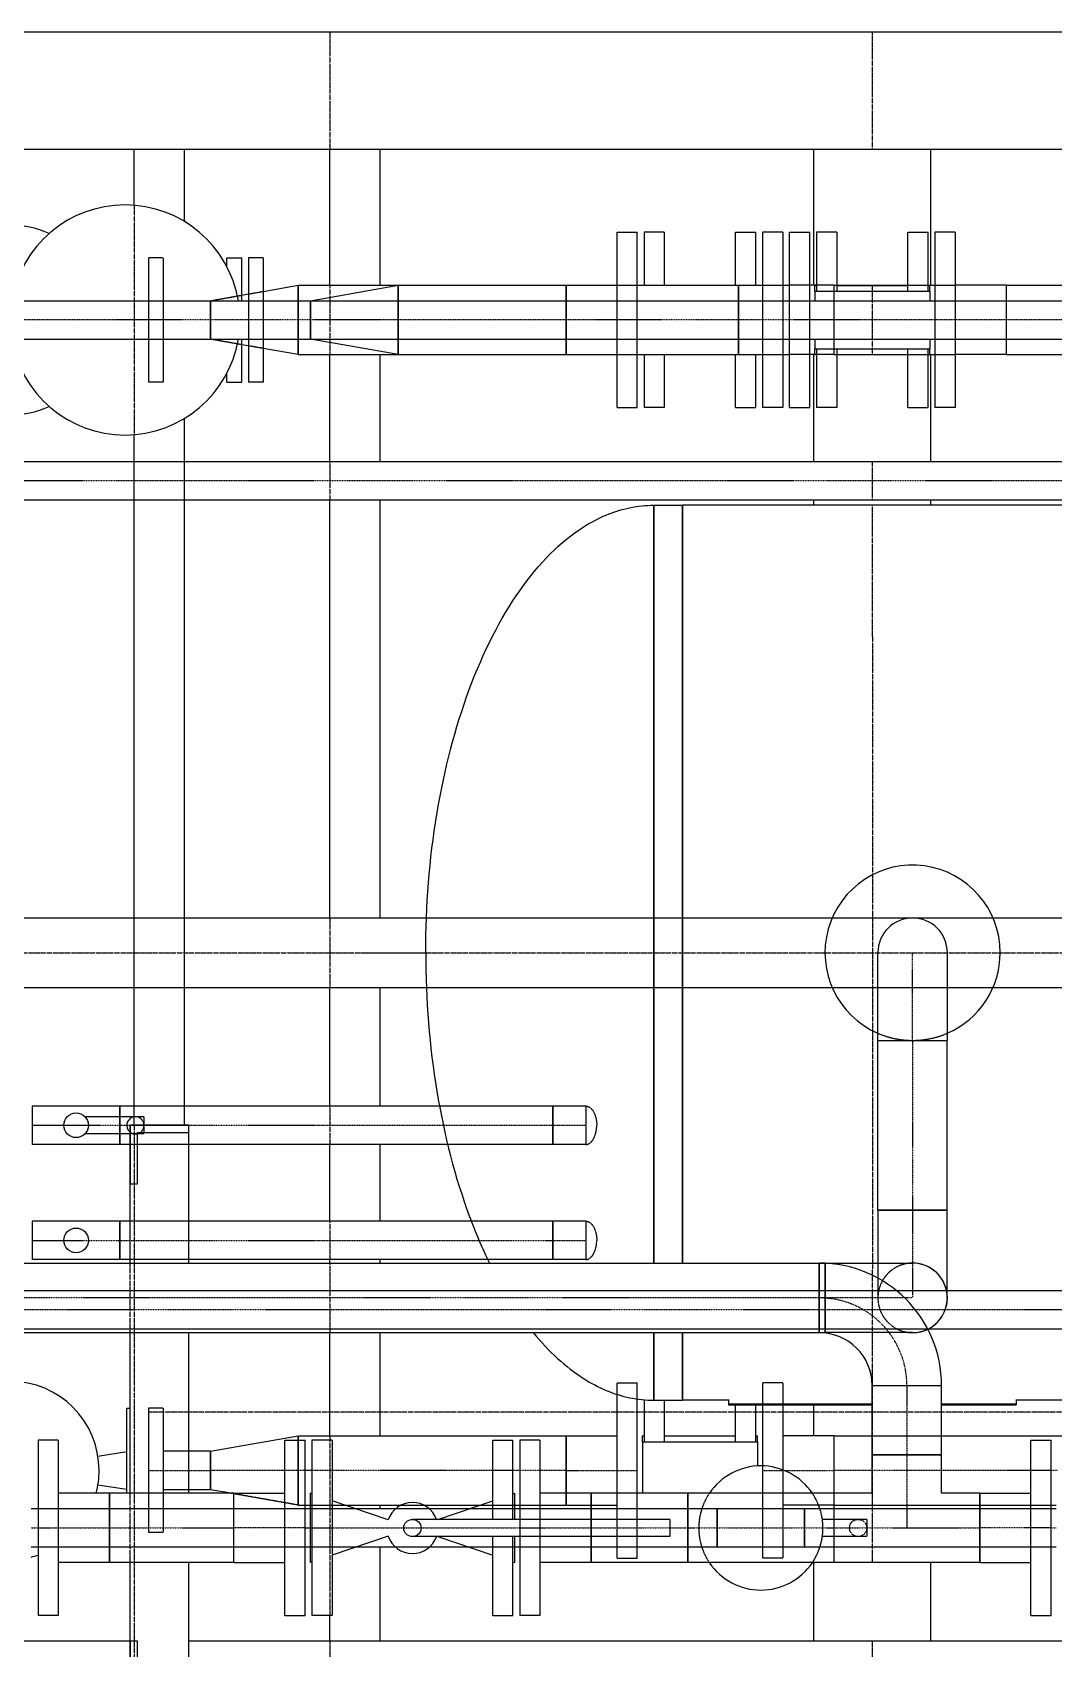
# Model space of a CAD drawing. Header units: millimetres. Extents: x -10011772 to -8149599, y 2847708 to 3434448.
# Drawn here: x -9498926 to -9497149, y 3215253 to 3218063 of the extents above; entities that cross this region are included whole.
import ezdxf

# ---------------------------------------------------------------- set-up
doc = ezdxf.new("R2010")
doc.units = ezdxf.units.MM
for name, pattern in [('DASHDOT2', [0.5, 0.25, -0.125, 0, -0.125]), ('DIVIDE2', [0.625, 0.25, -0.125, 0, -0.125, 0, -0.125]), ('HIDDEN2', [0.1875, 0.125, -0.0625])]:
    doc.linetypes.add(name, pattern=pattern)
doc.layers.add('总平面底图', color=9, linetype='Continuous')

# ---------------------------------------------------------------- blocks, each defined once
blk = doc.blocks.new('总平面底图 爆炸危险区 LOCATION I')
at = {"layer": '总平面底图'}
blk.add_line((228594.9, 145307.7), (224294.9, 145307.7), dxfattribs=at)
at = {"layer": '总平面底图', "linetype": 'Continuous'}
for p, q in [((228594.9, 145307.7), (224294.9, 145307.7)), ((224903.2, 145206.1), (228541.2, 145206.1)), ((225353, 145206.1), (225396.7, 145206.1)), ((225353, 145157.4), (225353, 145206.1)), ((225396.7, 145143.2), (225396.7, 145206.1)), ((225523, 145087.9), (225523, 145206.1)), ((225566.7, 145087.9), (225566.7, 145206.1)), ((225944.1, 145087.9), (225944.1, 145206.1)), ((226045.7, 145087.9), (226045.7, 145206.1)), ((225772.9, 145087.9), (225772.9, 145133.9)), ((225772.9, 145133.9), (225790.4, 145133.9)), ((225790.4, 145087.9), (225790.4, 145133.9)), ((225796.4, 145133.9), (225796.4, 145087.9)), ((225813.9, 145133.9), (225796.4, 145133.9)), ((225813.9, 145133.9), (225813.9, 145087.9)), ((225875.8, 145087.9), (225875.8, 145133.9)), ((225875.8, 145133.9), (225893.4, 145133.9)), ((225893.4, 145087.9), (225893.4, 145133.9)), ((225899.3, 145133.9), (225899.3, 145087.9)), ((225916.9, 145133.9), (225899.3, 145133.9)), ((225916.9, 145133.9), (225916.9, 145087.9)), ((225922.9, 145074.4), (225922.9, 145133.9)), ((225922.9, 145133.9), (225940.4, 145133.9)), ((225940.4, 145074.4), (225940.4, 145133.9)), ((225946.4, 145133.9), (225946.4, 145082.7)), ((225963.9, 145133.9), (225946.4, 145133.9)), ((225963.9, 145133.9), (225963.9, 145082.7)), ((226025.8, 145082.7), (226025.8, 145133.9)), ((226025.8, 145133.9), (226043.4, 145133.9)), ((226043.4, 145082.7), (226043.4, 145133.9)), ((226049.3, 145133.9), (226049.3, 145074.4)), ((226066.9, 145133.9), (226049.3, 145133.9)), ((226066.9, 145133.9), (226066.9, 145074.4)), ((225433.6, 145103.8), (225433.6, 145111.7)), ((225433.6, 145111.7), (225446.4, 145111.7)), ((225446.4, 145074.4), (225446.4, 145111.7)), ((225452.3, 145111.7), (225452.3, 145074.4)), ((225465.1, 145111.7), (225452.3, 145111.7)), ((225465.1, 145111.7), (225465.1, 145074.4)), ((225465.1, 145082.5), (225495.4, 145087.9)), ((225495.4, 145087.9), (225495.4, 145074.4)), ((225495.4, 145087.9), (225582.4, 145087.9)), ((225495.4, 145074.4), (225495.4, 145087.9)), ((225506.2, 145074.4), (225582.4, 145087.9)), ((225582.4, 145087.9), (225582.4, 145074.4)), ((225582.4, 145087.9), (225878.5, 145087.9)), ((225582.4, 145074.4), (225582.4, 145087.9)), ((225878.5, 145087.9), (225878.5, 145074.4)), ((225878.5, 145074.4), (225878.5, 145087.9)), ((225878.5, 145087.9), (225922.9, 145087.9)), ((225946.4, 145087.9), (225940.4, 145087.9)), ((225944.9, 145082.7), (225944.9, 145087.7)), ((225944.9, 145087.7), (225946.4, 145087.7)), ((225963.9, 145087.9), (226025.8, 145087.9)), ((225963.9, 145087.7), (226025.8, 145087.7)), ((226043.4, 145087.9), (226049.3, 145087.9)), ((226043.4, 145087.7), (226044.9, 145087.7)), ((226044.9, 145082.7), (226044.9, 145087.7)), ((226111.3, 145087.9), (226066.9, 145087.9)), ((226111.3, 145087.9), (226111.3, 145074.4)), ((226111.3, 145087.9), (226111.3, 145074.4)), ((226111.3, 145087.9), (226658.5, 145087.9)), ((224458.5, 145074.4), (227425.6, 145074.4)), ((225446.4, 145079.2), (225452.3, 145080.3)), ((225944.9, 145082.7), (226044.9, 145082.7)), ((225944.9, 145082.7), (225944.9, 145074.4)), ((226044.9, 145082.7), (226044.9, 145074.4)), ((224458.5, 145041), (227425.6, 145041)), ((225446.4, 145003.7), (225446.4, 145041)), ((225452.3, 145035.2), (225446.4, 145036.2)), ((225452.3, 145041), (225452.3, 145003.7)), ((225465.1, 145041), (225465.1, 145003.7)), ((225495.4, 145027.6), (225465.1, 145032.9)), ((225495.4, 145041), (225495.4, 145027.6)), ((225495.4, 145027.6), (225495.4, 145041)), ((225582.4, 145027.6), (225506.2, 145041)), ((225582.4, 145041), (225582.4, 145027.6)), ((225582.4, 145027.6), (225582.4, 145041)), ((225878.5, 145041), (225878.5, 145027.6)), ((225878.5, 145027.6), (225878.5, 145041)), ((225922.9, 144981.5), (225922.9, 145041)), ((225940.4, 144981.5), (225940.4, 145041)), ((225944.9, 145041), (225944.9, 145032.7)), ((225944.9, 145027.7), (225944.9, 145032.7)), ((225944.9, 145032.7), (226044.9, 145032.7)), ((225946.4, 145032.7), (225946.4, 144981.5)), ((225963.9, 145032.7), (225963.9, 144981.5)), ((226025.8, 144981.5), (226025.8, 145032.7)), ((226043.4, 144981.5), (226043.4, 145032.7)), ((226044.9, 145041), (226044.9, 145032.7)), ((226044.9, 145027.7), (226044.9, 145032.7)), ((226049.3, 145041), (226049.3, 144981.5)), ((226066.9, 145041), (226066.9, 144981.5)), ((226111.3, 145041), (226111.3, 145027.6)), ((226111.3, 145041), (226111.3, 145027.6)), ((225495.4, 145027.6), (225582.4, 145027.6)), ((225523, 144934.7), (225523, 145027.6)), ((225566.7, 144934.7), (225566.7, 145027.6)), ((225582.4, 145027.6), (225878.5, 145027.6)), ((225772.9, 144981.5), (225772.9, 145027.6)), ((225790.4, 144981.5), (225790.4, 145027.6)), ((225796.4, 145027.6), (225796.4, 144981.5)), ((225813.9, 145027.6), (225813.9, 144981.5)), ((225875.8, 144981.5), (225875.8, 145027.6)), ((225878.5, 145027.6), (225922.9, 145027.6)), ((225893.4, 144981.5), (225893.4, 145027.6)), ((225899.3, 145027.6), (225899.3, 144981.5)), ((225916.9, 145027.6), (225916.9, 144981.5)), ((225946.4, 145027.6), (225940.4, 145027.6)), ((225944.1, 144934.7), (225944.1, 145027.6)), ((225944.9, 145027.7), (225946.4, 145027.7)), ((225963.9, 145027.7), (226025.8, 145027.7)), ((225963.9, 145027.6), (226025.8, 145027.6)), ((226043.4, 145027.7), (226044.9, 145027.7)), ((226043.4, 145027.6), (226049.3, 145027.6)), ((226045.7, 144934.7), (226045.7, 145027.6)), ((226111.3, 145027.6), (226066.9, 145027.6)), ((226111.3, 145027.6), (226658.5, 145027.6)), ((225433.6, 145003.7), (225433.6, 145011.6)), ((225433.6, 145003.7), (225446.4, 145003.7)), ((225465.1, 145003.7), (225452.3, 145003.7)), ((225396.7, 144357.7), (225396.7, 144972.2)), ((225772.9, 144981.5), (225790.4, 144981.5)), ((225813.9, 144981.5), (225796.4, 144981.5)), ((225875.8, 144981.5), (225893.4, 144981.5)), ((225916.9, 144981.5), (225899.3, 144981.5)), ((225922.9, 144981.5), (225940.4, 144981.5)), ((225963.9, 144981.5), (225946.4, 144981.5)), ((226025.8, 144981.5), (226043.4, 144981.5)), ((226066.9, 144981.5), (226049.3, 144981.5)), ((225353, 144357.7), (225353, 144958)), ((225036.7, 144934.7), (225353, 144934.7)), ((225396.7, 144934.7), (226273.1, 144934.7)), ((225036.7, 144901.3), (225353, 144901.3)), ((225396.7, 144901.3), (226273.1, 144901.3)), ((225523, 144537.9), (225523, 144901.3)), ((225566.7, 144537.9), (225566.7, 144901.3)), ((225804.9, 144237.9), (225804.9, 144896.7)), ((225804.9, 144896.7), (225804.9, 144237.9)), ((225804.9, 144896.7), (225829.9, 144896.7)), ((225829.9, 144896.7), (225829.9, 144237.9)), ((225829.9, 144237.9), (225829.9, 144896.7)), ((226393.3, 144896.7), (225829.9, 144896.7)), ((225944.1, 144896.7), (225944.1, 144901.3)), ((226045.7, 144896.7), (226045.7, 144901.3)), ((225158.4, 144537.9), (225353, 144537.9)), ((225396.7, 144537.9), (225607, 144537.9)), ((225999.7, 144431.5), (225999.7, 144507.7)), ((226060, 144507.7), (226060, 144431.5)), ((225158.4, 144477.6), (225353, 144477.6)), ((225396.7, 144477.6), (225607, 144477.6)), ((225523, 144374.4), (225523, 144477.6)), ((225566.7, 144374.4), (225566.7, 144477.6)), ((225999.7, 144431.5), (226060, 144431.5)), ((225999.7, 144283.9), (225999.7, 144431.5)), ((225999.7, 144431.5), (226060, 144431.5)), ((226060, 144283.9), (226060, 144431.5)), ((225264.3, 144374.4), (225264.3, 144357.7)), ((225340.5, 144374.4), (225264.3, 144374.4)), ((225340.5, 144374.4), (225340.5, 144365.2)), ((225340.5, 144365.2), (225340.5, 144374.4)), ((225353, 144374.4), (225340.5, 144374.4)), ((225618.4, 144374.4), (225396.7, 144374.4)), ((225264.3, 144357.7), (225264.3, 144341)), ((225353, 144365.2), (225310, 144365.2)), ((225349.5, 144237.9), (225349.5, 144357.7)), ((225349.5, 144357.7), (225400.3, 144357.7)), ((225400.3, 144357.7), (225349.5, 144357.7)), ((225349.5, 144357.7), (225349.5, 144306.9)), ((225400.3, 144237.9), (225400.3, 144357.7)), ((225400.3, 144351.4), (225400.3, 144357.7)), ((225340.5, 144341), (225264.3, 144341)), ((225349.5, 144350.2), (225310, 144350.2)), ((225340.5, 144350.2), (225340.5, 144341)), ((225340.5, 144341), (225340.5, 144350.2)), ((225349.5, 144341), (225340.5, 144341)), ((225355.8, 144306.9), (225355.8, 144351.4)), ((225355.8, 144351.4), (225400.3, 144351.4)), ((225625.5, 144341), (225400.3, 144341)), ((225523, 144274.4), (225523, 144341)), ((225566.7, 144274.4), (225566.7, 144341)), ((225349.5, 144306.9), (225355.8, 144306.9)), ((226029.9, 144283.9), (225999.7, 144283.9)), ((225999.7, 144283.9), (225999.7, 144237.9)), ((225999.7, 144283.9), (226060, 144283.9)), ((226060, 144283.9), (226029.9, 144283.9)), ((226060, 144207.7), (226060, 144283.9)), ((225264.3, 144274.4), (225264.3, 144257.7)), ((225340.5, 144274.4), (225264.3, 144274.4)), ((225340.5, 144274.4), (225340.5, 144257.7)), ((225340.5, 144241), (225340.5, 144274.4)), ((225349.5, 144274.4), (225340.5, 144274.4)), ((225646, 144274.4), (225400.3, 144274.4)), ((225264.3, 144257.7), (225264.3, 144241)), ((225340.5, 144257.7), (225340.5, 144241)), ((224356.9, 144237.9), (225948.7, 144237.9)), ((225340.5, 144241), (225264.3, 144241)), ((225349.5, 144241), (225340.5, 144241)), ((225660.4, 144241), (225400.3, 144241)), ((225523, 144237.9), (225523, 144241)), ((225566.7, 144237.9), (225566.7, 144241)), ((225948.7, 144177.6), (225948.7, 144237.9)), ((225948.7, 144237.9), (225948.7, 144207.7)), ((225948.7, 144237.9), (225953.7, 144237.9)), ((225953.7, 144237.8), (225953.7, 144237.9)), ((225953.7, 144237.9), (226029.9, 144237.9)), ((225953.7, 144237.9), (225953.7, 144237.8)), ((225948.7, 144207.7), (225948.7, 144177.6)), ((224356.9, 144177.6), (225948.7, 144177.6)), ((225349.5, 144037.9), (225349.5, 144177.6)), ((225400.3, 144037.9), (225400.3, 144177.6)), ((225523, 144087.9), (225523, 144177.6)), ((225566.7, 144087.9), (225566.7, 144177.6)), ((225804.9, 144118.7), (225804.9, 144177.6)), ((225804.9, 144177.6), (225804.9, 144118.7)), ((225829.9, 144177.6), (225829.9, 144118.7)), ((225829.9, 144118.7), (225829.9, 144177.6)), ((225994.7, 144131.5), (226055, 144131.5)), ((225994.7, 144071.2), (225994.7, 144131.5)), ((225994.7, 144131.5), (226055, 144131.5)), ((226055, 144071.2), (226055, 144131.5)), ((225772.9, 144057.7), (225772.9, 144123.8)), ((225790.4, 144057.7), (225790.4, 144119.7)), ((225796.4, 144119.1), (225796.4, 144082.7)), ((225804.9, 144118.7), (225829.9, 144118.7)), ((225813.9, 144118.7), (225813.9, 144082.7)), ((225869.9, 144118.7), (225829.9, 144118.7)), ((225869.9, 144119.5), (225869.9, 144115.5)), ((225869.9, 144115.5), (225994.7, 144115.5)), ((225869.9, 144115.5), (225869.9, 144114.7)), ((226055, 144115.5), (226119.9, 144115.5)), ((226119.9, 144119.5), (226119.9, 144115.5)), ((226263.2, 144118.7), (226119.9, 144118.7)), ((226119.9, 144115.5), (226119.9, 144114.7)), ((225346.6, 144057.7), (225346.6, 144111.7)), ((225346.6, 144111.7), (225349.5, 144111.7)), ((225869.9, 144114.7), (225994.7, 144114.7)), ((225875.8, 144082.7), (225875.8, 144114.7)), ((225893.4, 144082.7), (225893.4, 144114.7)), ((225899.3, 144114.7), (225899.3, 144061.7)), ((225916.9, 144114.7), (225916.9, 144058.2)), ((225944.1, 144087.9), (225944.1, 144114.7)), ((226055, 144114.7), (226119.9, 144114.7)), ((225419.2, 144074.4), (225495.4, 144087.9)), ((225495.4, 144087.9), (225495.4, 144083.9)), ((225495.4, 144087.9), (225728.5, 144087.9)), ((225495.4, 144083.9), (225495.4, 144087.9)), ((225728.5, 144057.7), (225728.5, 144087.9)), ((225728.5, 144087.9), (225772.9, 144087.9)), ((225728.5, 144087.9), (225728.5, 144037.9)), ((225794.9, 144082.7), (225794.9, 144087.7)), ((225794.9, 144087.7), (225796.4, 144087.7)), ((225813.9, 144087.7), (225875.8, 144087.7)), ((225893.4, 144087.7), (225894.9, 144087.7)), ((225894.9, 144082.7), (225894.9, 144087.7)), ((225961.3, 144087.9), (225916.9, 144087.9)), ((225961.3, 144087.9), (225961.3, 144037.9)), ((225961.3, 144087.9), (225994.7, 144087.9)), ((225961.3, 144087.9), (225961.3, 144057.7)), ((226055, 144087.9), (226263.2, 144087.9)), ((225269.3, 144083.9), (225269.3, 144007.7)), ((225286.9, 144083.9), (225269.3, 144083.9)), ((225286.9, 144083.9), (225286.9, 144007.7)), ((225321.4, 144070.1), (225346.6, 144074.2)), ((225419.2, 144074.4), (225400.3, 144074.4)), ((225419.2, 144074.4), (225419.2, 144057.7)), ((225419.2, 144057.7), (225419.2, 144074.4)), ((225484, 144007.7), (225484, 144083.9)), ((225484, 144083.9), (225501.5, 144083.9)), ((225501.5, 144007.7), (225501.5, 144083.9)), ((225507.5, 144083.9), (225507.5, 144007.7)), ((225525, 144083.9), (225507.5, 144083.9)), ((225525, 144083.9), (225525, 144007.7)), ((225664.7, 144015.2), (225664.7, 144083.9)), ((225664.7, 144083.9), (225682.3, 144083.9)), ((225682.3, 144015.2), (225682.3, 144083.9)), ((225688.2, 144083.9), (225688.2, 144015.2)), ((225705.8, 144083.9), (225688.2, 144083.9)), ((225705.8, 144083.9), (225705.8, 144015.2)), ((225794.9, 144082.7), (225894.9, 144082.7)), ((225794.9, 144082.7), (225794.9, 144037.9)), ((225894.9, 144082.7), (225894.9, 144061.6)), ((226132.8, 144007.7), (226132.8, 144083.9)), ((226132.8, 144083.9), (226150.4, 144083.9)), ((226150.4, 144007.7), (226150.4, 144083.9)), ((226055, 144071.2), (225994.7, 144071.2)), ((225994.7, 144037.9), (225994.7, 144071.2)), ((225994.7, 144071.2), (226055, 144071.2)), ((226055, 144037.9), (226055, 144071.2)), ((225321.4, 144045.3), (225346.6, 144041.3)), ((225346.6, 144037.9), (225346.6, 144057.7)), ((225419.2, 144057.7), (225419.2, 144041)), ((225419.2, 144041), (225419.2, 144057.7)), ((225728.5, 144037.9), (225728.5, 144057.7)), ((225772.9, 144037.9), (225772.9, 144057.7)), ((225790.4, 144037.9), (225790.4, 144057.7)), ((225961.3, 144057.7), (225961.3, 144037.9)), ((225331.3, 144037.9), (225286.9, 144037.9)), ((225331.3, 143977.6), (225331.3, 144037.9)), ((225439.6, 144037.9), (225331.3, 144037.9)), ((225331.3, 144037.9), (225331.3, 144007.7)), ((225419.2, 144041), (225400.3, 144041)), ((225436.9, 144037.9), (225419.2, 144041)), ((225439.6, 143977.6), (225439.6, 144037.9)), ((225439.6, 144007.7), (225439.6, 144037.9)), ((225439.6, 144037.9), (225484, 144037.9)), ((225506, 144037.9), (225506, 143977.6)), ((225507.5, 144037.4), (225506, 144037.9)), ((225573.8, 144014.9), (225525, 144031.4)), ((225617, 144015.2), (225664.7, 144031.4)), ((225682.3, 144037.4), (225683.8, 144037.9)), ((225683.8, 144015.2), (225683.8, 144037.9)), ((225750.2, 144037.9), (225705.8, 144037.9)), ((225750.2, 144015.2), (225750.2, 144037.9)), ((225834.4, 144037.9), (225750.2, 144037.9)), ((225750.2, 144037.9), (225750.2, 144015.2)), ((225834.4, 143977.6), (225834.4, 144037.9)), ((225834.4, 144037.9), (225834.4, 143977.6)), ((225961.4, 144037.9), (225834.4, 144037.9)), ((225834.4, 144032.7), (225834.4, 144032.7)), ((225961.4, 144037.9), (225961.4, 143977.6)), ((225994.7, 144037.9), (225961.4, 144037.9)), ((225961.4, 144037.9), (225961.4, 143977.6)), ((226088.4, 144037.9), (226055, 144037.9)), ((226088.4, 144037.9), (226088.4, 143977.6)), ((226088.4, 144007.7), (226088.4, 144037.9)), ((226088.4, 144037.9), (226132.8, 144037.9)), ((225269.3, 144024.4), (225263.4, 144024.4)), ((225501.5, 144027.6), (225506, 144027.6)), ((225506, 144024.4), (225501.5, 144024.4)), ((225536.4, 144027.6), (225584.9, 144027.6)), ((225580.2, 144024.4), (225545.7, 144024.4)), ((225566.7, 144024.4), (225566.7, 144027.6)), ((225604.9, 144027.6), (225653.3, 144027.6)), ((225644.1, 144024.4), (225609.5, 144024.4)), ((225683.8, 144027.6), (225688.2, 144027.6)), ((225688.2, 144024.4), (225683.8, 144024.4)), ((225834.4, 144027.7), (225834.4, 144027.7)), ((225834.4, 144024.4), (225834.4, 144024.4)), ((225961.4, 144027.6), (225961.4, 144027.6)), ((225961.4, 144024.4), (225961.4, 144024.4)), ((226150.4, 144027.6), (226154.8, 144027.6)), ((226154.8, 144024.4), (226150.4, 144024.4)), ((225269.3, 144007.7), (225269.3, 143931.5)), ((225286.9, 144007.7), (225286.9, 143931.5)), ((225331.3, 144007.7), (225331.3, 143977.6)), ((225439.6, 143977.6), (225439.6, 144007.7)), ((225484, 143931.5), (225484, 144007.7)), ((225501.5, 143931.5), (225501.5, 144007.7)), ((225507.5, 144007.7), (225507.5, 143931.5)), ((225525, 144007.7), (225525, 143931.5)), ((225818.7, 144015.2), (225594.9, 144015.2)), ((225818.7, 144015.2), (225818.7, 144007.7)), ((225818.7, 144007.7), (225818.7, 144000.2)), ((225961.4, 144015.2), (225961.4, 144015.2)), ((226088.4, 143977.6), (226088.4, 144007.7)), ((226132.8, 143931.5), (226132.8, 144007.7)), ((226150.4, 143931.5), (226150.4, 144007.7)), ((225269.3, 143991), (225263.4, 143991)), ((225506, 143991), (225501.5, 143991)), ((225573.8, 144000.6), (225525, 143984)), ((225580.2, 143991), (225545.7, 143991)), ((225566.7, 143909.3), (225566.7, 143991)), ((225818.7, 144000.2), (225594.9, 144000.2)), ((225644.1, 143991), (225609.5, 143991)), ((225617, 144000.2), (225664.7, 143984)), ((225664.7, 143931.5), (225664.7, 144000.2)), ((225682.3, 143931.5), (225682.3, 144000.2)), ((225683.8, 143977.6), (225683.8, 144000.2)), ((225688.2, 143991), (225683.8, 143991)), ((225688.2, 144000.2), (225688.2, 143931.5)), ((225705.8, 144000.2), (225705.8, 143931.5)), ((225750.2, 143977.6), (225750.2, 144000.2)), ((225750.2, 144000.2), (225750.2, 143977.6)), ((225834.4, 143991), (225834.4, 143991)), ((225961.4, 144000.2), (225961.4, 144000.2)), ((225961.4, 143991), (225961.4, 143991)), ((226154.8, 143991), (226150.4, 143991)), ((225331.3, 143977.6), (225286.9, 143977.6)), ((225439.6, 143977.6), (225331.3, 143977.6)), ((225349.5, 143858.5), (225349.5, 143977.6)), ((225400.3, 143858.5), (225400.3, 143977.6)), ((225439.6, 143977.6), (225484, 143977.6)), ((225507.5, 143978.1), (225506, 143977.6)), ((225682.3, 143978.1), (225683.8, 143977.6)), ((225750.2, 143977.6), (225705.8, 143977.6)), ((225834.4, 143977.6), (225750.2, 143977.6)), ((225961.4, 143977.6), (225834.4, 143977.6)), ((225944.1, 143909.3), (225944.1, 143977.6)), ((226088.4, 143977.6), (225961.4, 143977.6)), ((226045.7, 143909.3), (226045.7, 143977.6)), ((226088.4, 143977.6), (226132.8, 143977.6)), ((225286.9, 143931.5), (225269.3, 143931.5)), ((225484, 143931.5), (225501.5, 143931.5)), ((225525, 143931.5), (225507.5, 143931.5)), ((225523, 143909.3), (225523, 143931.5)), ((225664.7, 143931.5), (225682.3, 143931.5)), ((225705.8, 143931.5), (225688.2, 143931.5)), ((226132.8, 143931.5), (226150.4, 143931.5)), ((225349.5, 143909.3), (224348.6, 143909.3)), ((225355.8, 143909.3), (225349.5, 143909.3)), ((225349.5, 143909.3), (225349.5, 143858.5)), ((225355.8, 143864.9), (225355.8, 143909.3)), ((226416.3, 143909.3), (225400.3, 143909.3))]:
    blk.add_line(p, q, dxfattribs=at)
at = {"layer": '总平面底图', "linetype": 'DASHDOT2'}
for p, q in [((225523, 145307.7), (225523, 145206.1)), ((225994.9, 145206.1), (225994.9, 145307.7)), ((225353, 145157.4), (225353, 144958)), ((225523, 145087.9), (225523, 145027.6)), ((225994.9, 145027.6), (225994.9, 145087.9)), ((225523, 144934.7), (225523, 144901.3)), ((225994.9, 144901.3), (225994.9, 144934.7)), ((225994.9, 144782.7), (225994.9, 144896.7)), ((225994.9, 144782.7), (225994.9, 144232.7)), ((225523, 144537.9), (225523, 144477.6)), ((225036.7, 144507.7), (225353, 144507.7)), ((225036.7, 144507.7), (225353, 144507.7)), ((225036.7, 144507.7), (225353, 144507.7)), ((225353, 144507.7), (225396.7, 144507.7)), ((225353, 144507.7), (225396.7, 144507.7)), ((225353, 144507.7), (225396.7, 144507.7)), ((225396.7, 144507.7), (225606.4, 144507.7)), ((225396.7, 144507.7), (225606.4, 144507.7)), ((225396.7, 144507.7), (225606.4, 144507.7)), ((225552, 144507.7), (225606.4, 144507.7)), ((225606.4, 144507.7), (226993, 144507.7)), ((225606.4, 144507.7), (226993, 144507.7)), ((225606.4, 144507.7), (226993, 144507.7)), ((225606.4, 144507.7), (226993, 144507.7)), ((225523, 144374.4), (225523, 144341)), ((225353, 144357.7), (225353, 143858.5)), ((225523, 144274.4), (225523, 144241)), ((225349.5, 144177.6), (225349.5, 144237.9)), ((225523, 144237.9), (225523, 144177.6)), ((225994.9, 143977.6), (225994.9, 144232.7)), ((225400.3, 144108.5), (225365.3, 144108.5)), ((225994.7, 144108.5), (225400.3, 144108.5)), ((226055, 144108.5), (225994.7, 144108.5)), ((226263.2, 144108.5), (226055, 144108.5)), ((225523, 144087.9), (225523, 143931.5)), ((225349.5, 143977.6), (225349.5, 144037.9)), ((225523, 143909.3), (225523, 143807.7)), ((225994.9, 143807.7), (225994.9, 143909.3))]:
    blk.add_line(p, q, dxfattribs=at)
at = {"layer": '总平面底图', "linetype": 'HIDDEN2'}
for p, q in [((225365.3, 145111.7), (225365.3, 145057.7)), ((225378.1, 145111.7), (225365.3, 145111.7)), ((225378.1, 145111.7), (225378.1, 145057.7)), ((225728.5, 145057.7), (225728.5, 145087.9)), ((225728.5, 145087.9), (225728.5, 145027.6)), ((225772.9, 145057.7), (225772.9, 145087.9)), ((225790.4, 145057.7), (225790.4, 145087.9)), ((225899.3, 145087.9), (225899.3, 145057.7)), ((225916.9, 145087.9), (225916.9, 145057.7)), ((225940.4, 145087.9), (225922.9, 145087.9)), ((225961.3, 145087.9), (225946.4, 145087.9)), ((225961.3, 145087.9), (225961.3, 145027.6)), ((225961.3, 145087.9), (225963.9, 145087.9)), ((225961.3, 145087.9), (225961.3, 145057.7)), ((226025.8, 145087.9), (226043.4, 145087.9)), ((226049.3, 145087.9), (226066.9, 145087.9)), ((225419.2, 145074.4), (225446.4, 145079.2)), ((225419.2, 145074.4), (225419.2, 145057.7)), ((225419.2, 145057.7), (225419.2, 145074.4)), ((225452.3, 145080.3), (225465.1, 145082.5)), ((225452.3, 145074.4), (225452.3, 145057.7)), ((225465.1, 145074.4), (225465.1, 145057.7)), ((225495.4, 145074.4), (225495.4, 145041)), ((225495.4, 145057.7), (225495.4, 145074.4)), ((225506.2, 145057.7), (225506.2, 145074.4)), ((225506.2, 145074.4), (225506.2, 145057.7)), ((225582.4, 145074.4), (225582.4, 145041)), ((225582.4, 145057.7), (225582.4, 145074.4)), ((225878.5, 145074.4), (225878.5, 145041)), ((225878.5, 145057.7), (225878.5, 145074.4)), ((225922.9, 145057.7), (225922.9, 145074.4)), ((225940.4, 145057.7), (225940.4, 145074.4)), ((226049.3, 145074.4), (226049.3, 145057.7)), ((226066.9, 145074.4), (226066.9, 145057.7)), ((226111.3, 145074.4), (226111.3, 145057.7)), ((226111.3, 145074.4), (226111.3, 145041)), ((225365.3, 145057.7), (225365.3, 145003.7)), ((225378.1, 145057.7), (225378.1, 145003.7)), ((225419.2, 145057.7), (225419.2, 145041)), ((225419.2, 145041), (225419.2, 145057.7)), ((225452.3, 145057.7), (225452.3, 145041)), ((225465.1, 145057.7), (225465.1, 145041)), ((225495.4, 145041), (225495.4, 145057.7)), ((225506.2, 145041), (225506.2, 145057.7)), ((225506.2, 145057.7), (225506.2, 145041)), ((225582.4, 145041), (225582.4, 145057.7)), ((225728.5, 145027.6), (225728.5, 145057.7)), ((225772.9, 145027.6), (225772.9, 145057.7)), ((225790.4, 145027.6), (225790.4, 145057.7)), ((225878.5, 145041), (225878.5, 145057.7)), ((225899.3, 145057.7), (225899.3, 145027.6)), ((225916.9, 145057.7), (225916.9, 145027.6)), ((225922.9, 145041), (225922.9, 145057.7)), ((225940.4, 145041), (225940.4, 145057.7)), ((225961.3, 145057.7), (225961.3, 145027.6)), ((226049.3, 145057.7), (226049.3, 145041)), ((226066.9, 145057.7), (226066.9, 145041)), ((226111.3, 145057.7), (226111.3, 145041)), ((225446.4, 145036.2), (225419.2, 145041)), ((225465.1, 145032.9), (225452.3, 145035.2)), ((225940.4, 145027.6), (225922.9, 145027.6)), ((225961.3, 145027.6), (225946.4, 145027.6)), ((225961.3, 145027.6), (225963.9, 145027.6)), ((226025.8, 145027.6), (226043.4, 145027.6)), ((226049.3, 145027.6), (226066.9, 145027.6)), ((225378.1, 145003.7), (225365.3, 145003.7)), ((225353, 144934.7), (225396.7, 144934.7)), ((225353, 144901.3), (225396.7, 144901.3)), ((225353, 144537.9), (225396.7, 144537.9)), ((225607, 144537.9), (226225.8, 144537.9)), ((225353, 144477.6), (225396.7, 144477.6)), ((225607, 144477.6), (226225.8, 144477.6)), ((225396.7, 144374.4), (225353, 144374.4)), ((225717.1, 144374.4), (225618.4, 144374.4)), ((225717.1, 144374.4), (225717.1, 144357.7)), ((225745.6, 144374.4), (225717.1, 144374.4)), ((225717.1, 144341), (225717.1, 144374.4)), ((225745.6, 144374.4), (225745.6, 144357.7)), ((225340.5, 144365.2), (225340.5, 144357.7)), ((225340.5, 144350.2), (225340.5, 144365.2)), ((225340.5, 144357.7), (225340.5, 144350.2)), ((225361.4, 144365.2), (225353, 144365.2)), ((225361.4, 144365.2), (225361.4, 144357.7)), ((225361.4, 144357.7), (225361.4, 144350.2)), ((225717.1, 144357.7), (225717.1, 144341)), ((225745.6, 144357.7), (225745.6, 144341)), ((225361.4, 144350.2), (225349.5, 144350.2)), ((225400.3, 144341), (225349.5, 144341)), ((225717.1, 144341), (225625.5, 144341)), ((225745.6, 144341), (225717.1, 144341)), ((225400.3, 144274.4), (225349.5, 144274.4)), ((225717.1, 144274.4), (225646, 144274.4)), ((225717.1, 144274.4), (225717.1, 144257.7)), ((225745.6, 144274.4), (225717.1, 144274.4)), ((225717.1, 144241), (225717.1, 144274.4)), ((225745.6, 144274.4), (225745.6, 144257.7)), ((225717.1, 144257.7), (225717.1, 144241)), ((225745.6, 144257.7), (225745.6, 144241)), ((225400.3, 144241), (225349.5, 144241)), ((225717.1, 144241), (225660.4, 144241)), ((225745.6, 144241), (225717.1, 144241)), ((225953.7, 144177.6), (225953.7, 144237.8)), ((225953.7, 144237.8), (225953.7, 144177.6)), ((225999.7, 144237.9), (225999.7, 144207.7)), ((224458.5, 144214.1), (226308.1, 144214.1)), ((224458.5, 144180.7), (226308.1, 144180.7)), ((225948.7, 144177.6), (225953.7, 144177.6)), ((226029.9, 144177.6), (225953.7, 144177.6)), ((225772.9, 144123.8), (225772.9, 144133.9)), ((225772.9, 144133.9), (225790.4, 144133.9)), ((225790.4, 144119.7), (225790.4, 144133.9)), ((225899.3, 144133.9), (225899.3, 144114.7)), ((225916.9, 144133.9), (225899.3, 144133.9)), ((225916.9, 144133.9), (225916.9, 144114.7)), ((225365.3, 144111.7), (225365.3, 144057.7)), ((225378.1, 144111.7), (225365.3, 144111.7)), ((225378.1, 144111.7), (225378.1, 144057.7)), ((225994.7, 144087.9), (226055, 144087.9)), ((225400.3, 144074.4), (225378.1, 144074.4)), ((225495.4, 144083.9), (225495.4, 144027.6)), ((225495.4, 144057.7), (225495.4, 144083.9)), ((225899.3, 144061.7), (225899.3, 144057.7)), ((225365.3, 144057.7), (225365.3, 144003.7)), ((225378.1, 144057.7), (225378.1, 144003.7)), ((225495.4, 144027.6), (225495.4, 144057.7)), ((225899.3, 144057.7), (225899.3, 143981.5)), ((225916.9, 144058.2), (225916.9, 144057.7)), ((225916.9, 144057.7), (225916.9, 143981.5)), ((225400.3, 144041), (225378.1, 144041)), ((225495.4, 144027.6), (225436.9, 144037.9)), ((225728.5, 144027.6), (225728.5, 144037.9)), ((225728.5, 144037.9), (225728.5, 144027.6)), ((225772.9, 143981.5), (225772.9, 144037.9)), ((225790.4, 143981.5), (225790.4, 144037.9)), ((225961.3, 144037.9), (225961.3, 144027.6)), ((225961.3, 144037.9), (225961.3, 144027.6)), ((225501.5, 144024.4), (225269.3, 144024.4)), ((225495.4, 144027.6), (225501.5, 144027.6)), ((225506, 144027.6), (225536.4, 144027.6)), ((225545.7, 144024.4), (225506, 144024.4)), ((225609.5, 144024.4), (225580.2, 144024.4)), ((225584.9, 144027.6), (225604.9, 144027.6)), ((225683.8, 144024.4), (225644.1, 144024.4)), ((225653.3, 144027.6), (225683.8, 144027.6)), ((225688.2, 144027.6), (225728.5, 144027.6)), ((225834.4, 144024.4), (225688.2, 144024.4)), ((225728.5, 144027.6), (225772.9, 144027.6)), ((225859.8, 144024.4), (225834.4, 144024.4)), ((225859.8, 143991), (225859.8, 144024.4)), ((225859.8, 144024.4), (225859.8, 144007.7)), ((225936, 144024.4), (225859.8, 144024.4)), ((225961.3, 144027.6), (225916.9, 144027.6)), ((225936, 143991), (225936, 144024.4)), ((225961.4, 144024.4), (225936, 144024.4)), ((225936, 144024.4), (225936, 144007.7)), ((225961.3, 144027.6), (225961.4, 144027.6)), ((225961.4, 144027.6), (226150.4, 144027.6)), ((226150.4, 144024.4), (225961.4, 144024.4)), ((225378.1, 144003.7), (225365.3, 144003.7)), ((225688.2, 144015.2), (225688.2, 144007.7)), ((225688.2, 144007.7), (225688.2, 144000.2)), ((225705.8, 144015.2), (225705.8, 144007.7)), ((225705.8, 144007.7), (225705.8, 144000.2)), ((225750.2, 144000.2), (225750.2, 144015.2)), ((225750.2, 144015.2), (225750.2, 144007.7)), ((225750.2, 144007.7), (225750.2, 144000.2)), ((225859.8, 144007.7), (225859.8, 143991)), ((225936, 144007.7), (225936, 143991)), ((225961.4, 144015.2), (225951.3, 144015.2)), ((225990, 144015.2), (225961.4, 144015.2)), ((225990, 144015.2), (225990, 144007.7)), ((225990, 144007.7), (225990, 144000.2)), ((225501.5, 143991), (225269.3, 143991)), ((225545.7, 143991), (225506, 143991)), ((225609.5, 143991), (225580.2, 143991)), ((225683.8, 143991), (225644.1, 143991)), ((225834.4, 143991), (225688.2, 143991)), ((225859.8, 143991), (225834.4, 143991)), ((225936, 143991), (225859.8, 143991)), ((225961.4, 143991), (225936, 143991)), ((225961.4, 144000.2), (225951.3, 144000.2)), ((225990, 144000.2), (225961.4, 144000.2)), ((226150.4, 143991), (225961.4, 143991)), ((225772.9, 143981.5), (225790.4, 143981.5)), ((225916.9, 143981.5), (225899.3, 143981.5))]:
    blk.add_line(p, q, dxfattribs=at)
at = {"layer": '总平面底图', "linetype": 'DIVIDE2'}
for p, q in [((227425.6, 145057.7), (224458.5, 145057.7)), ((225353, 144918), (225036.7, 144918)), ((225396.7, 144918), (225353, 144918)), ((226273.1, 144918), (225396.7, 144918)), ((226029.9, 144431.5), (226029.9, 144507.7)), ((226029.9, 144431.5), (226029.9, 144283.9)), ((226029.9, 144431.5), (226029.9, 144431.5)), ((226029.9, 144431.5), (226029.9, 144431.5)), ((225264.3, 144357.7), (225291.7, 144357.7)), ((225264.3, 144357.7), (225264.3, 144357.7)), ((225291.7, 144357.7), (225340.5, 144357.7)), ((225340.5, 144357.7), (225340.5, 144357.7)), ((225340.5, 144357.7), (225340.5, 144357.7)), ((225340.5, 144357.7), (225349.5, 144357.7)), ((225400.3, 144357.7), (225621.7, 144357.7)), ((225621.7, 144357.7), (225717.1, 144357.7)), ((225717.1, 144357.7), (225745.6, 144357.7)), ((225717.1, 144357.7), (225717.1, 144357.7)), ((226029.9, 144283.9), (226029.9, 144283.9)), ((226029.9, 144283.9), (226029.9, 144283.9)), ((226029.9, 144283.9), (226029.9, 144237.9)), ((225264.3, 144257.7), (225264.3, 144257.7)), ((225264.3, 144257.7), (225340.5, 144257.7)), ((225340.5, 144257.7), (225340.5, 144257.7)), ((225340.5, 144257.7), (225340.5, 144257.7)), ((225340.5, 144257.7), (225349.5, 144257.7)), ((225349.5, 144257.7), (225400.3, 144257.7)), ((225400.3, 144257.7), (225652.8, 144257.7)), ((225652.8, 144257.7), (225717.1, 144257.7)), ((225717.1, 144257.7), (225717.1, 144257.7)), ((225717.1, 144257.7), (225745.6, 144257.7)), ((226029.9, 144237.9), (226029.9, 144207.7)), ((225948.7, 144207.7), (224356.9, 144207.7)), ((225948.7, 144207.7), (225948.7, 144207.7)), ((225948.7, 144207.7), (225948.7, 144207.7)), ((225953.7, 144207.7), (225948.7, 144207.7)), ((225953.7, 144207.7), (225953.7, 144207.7)), ((225953.7, 144207.7), (225953.7, 144207.7)), ((226022.9, 144207.7), (225953.7, 144207.7)), ((226029.9, 144207.7), (226022.9, 144207.7)), ((226308.1, 144197.4), (224458.5, 144197.4)), ((226024.9, 144131.5), (226024.9, 144071.2)), ((226024.9, 144131.5), (226024.9, 144131.5)), ((226024.9, 144131.5), (226024.9, 144131.5)), ((226024.9, 144071.2), (226024.9, 144071.2)), ((226024.9, 144071.2), (226024.9, 144007.7)), ((225365.3, 144057.7), (225400.3, 144057.7)), ((225400.3, 144057.7), (225419.2, 144057.7)), ((225484, 144057.7), (225419.2, 144057.7)), ((225495.4, 144057.7), (225484, 144057.7)), ((225501.5, 144057.7), (225495.4, 144057.7)), ((225507.5, 144057.7), (225501.5, 144057.7)), ((225525, 144057.7), (225507.5, 144057.7)), ((225664.7, 144057.7), (225525, 144057.7)), ((225682.3, 144057.7), (225664.7, 144057.7)), ((225688.2, 144057.7), (225682.3, 144057.7)), ((225705.8, 144057.7), (225688.2, 144057.7)), ((225728.5, 144057.7), (225705.8, 144057.7)), ((225728.5, 144057.7), (225790.4, 144057.7)), ((225899.3, 144057.7), (225918.2, 144057.7)), ((225918.2, 144057.7), (225961.3, 144057.7)), ((225994.7, 144057.7), (225961.3, 144057.7)), ((226055, 144057.7), (225994.7, 144057.7)), ((226132.8, 144057.7), (226055, 144057.7)), ((226150.4, 144057.7), (226132.8, 144057.7)), ((226156.3, 144057.7), (226150.4, 144057.7)), ((225263.4, 144007.7), (225269.3, 144007.7)), ((225269.3, 144007.7), (225331.3, 144007.7)), ((225331.3, 144007.7), (225439.6, 144007.7)), ((225501.5, 144007.7), (225439.6, 144007.7)), ((225501.5, 144007.7), (225506, 144007.7)), ((225506, 144007.7), (225683.8, 144007.7)), ((225683.8, 144007.7), (225688.2, 144007.7)), ((225688.2, 144007.7), (225750.2, 144007.7)), ((225750.2, 144007.7), (225818.7, 144007.7)), ((225818.7, 144007.7), (225834.4, 144007.7)), ((225834.4, 144007.7), (225961.4, 144007.7)), ((225834.4, 144007.7), (225834.4, 144007.7)), ((225961.4, 144007.7), (225961.4, 144007.7)), ((225961.4, 144007.7), (226088.4, 144007.7)), ((225961.4, 144007.7), (225961.4, 144007.7)), ((225961.4, 144007.7), (225961.4, 144007.7)), ((226088.4, 144007.7), (226088.4, 144007.7)), ((226088.4, 144007.7), (226088.4, 144007.7)), ((226150.4, 144007.7), (226088.4, 144007.7)), ((226150.4, 144007.7), (226154.8, 144007.7))]:
    blk.add_line(p, q, dxfattribs=at)
at = {"layer": '总平面底图', "linetype": 'Continuous'}
for centre, radius in [((225302.4, 144357.7), 10.7), ((225302.4, 144257.7), 10.7), ((225594.9, 144007.7), 7.5)]:
    blk.add_circle(centre, radius, dxfattribs=at)
at = {"layer": '总平面底图', "linetype": 'HIDDEN2'}
blk.add_circle((225982.5, 144007.7), 7.5, dxfattribs=at)
at = {"layer": '总平面底图', "linetype": 'Continuous'}
for centre, radius, start, end in [((225344.9, 145057.7), 100, 9.6137, 170.3863), ((225244.9, 145057.7), 82.5, 65.638, 165.5991), ((225244.9, 145057.7), 82.5, 194.4009, 294.362), ((225344.9, 145057.7), 100, 189.6137, 350.3863), ((226029.9, 144507.7), 76.2, 0, 246.682), ((226029.9, 144507.7), 30.2, 0, 180), ((226029.9, 144507.7), 76.2, 293.318, 0), ((225353.9, 144357.7), 7.5, 96.4748, 234.0627), ((225948.7, 144131.5), 106.4, 0, 90), ((226029.9, 144207.7), 30.2, 295.8889, 90), ((226029.9, 144207.7), 30.2, 0, 90), ((226029.9, 144207.7), 30.2, 295.8889, 0), ((225948.7, 144131.5), 46, 0, 90), ((225244.9, 144057.7), 77.5, 0, 180), ((225897.9, 144007.7), 54, 33.9745, 146.0255), ((225244.9, 144057.7), 77.5, 345.1691, 0), ((225594.9, 144007.7), 22.2, 19.7221, 161.2587), ((225594.9, 144007.7), 22.2, 198.7413, 340.2779), ((225244.9, 144057.7), 77.5, 283.7921, 288.39), ((225897.9, 144007.7), 54, 213.9745, 326.0255)]:
    blk.add_arc(centre, radius, start, end, dxfattribs=at)
at = {"layer": '总平面底图', "linetype": 'HIDDEN2'}
for centre, radius, start, end in [((226029.9, 144507.7), 76.2, 246.682, 293.318), ((225353.9, 144357.7), 7.5, 234.0627, 0), ((225353.9, 144357.7), 7.5, 0, 96.4748), ((226029.9, 144207.7), 30.2, 90, 295.8889), ((226029.9, 144207.7), 30.2, 270, 295.8889), ((225897.9, 144007.7), 54, 146.0255, 213.9745), ((225897.9, 144007.7), 54, 0, 33.9745), ((225897.9, 144007.7), 54, 326.0255, 0)]:
    blk.add_arc(centre, radius, start, end, dxfattribs=at)
at = {"layer": '总平面底图', "linetype": 'DIVIDE2'}
blk.add_arc((225948.7, 144131.5), 76.2, 0, 90, dxfattribs=at)
at = {"layer": '总平面底图', "linetype": 'Continuous'}
for points in [[(225743.5, 144877.7), (225756.6, 144886), (225770.1, 144891.6), (225783.8, 144894.5)], [(225783.8, 144894.5), (225790.8, 144896), (225797.8, 144896.7), (225804.9, 144896.7)], [(225616.1, 144627.9), (225622.5, 144666.7), (225632.1, 144703.4), (225644.3, 144736.4)], [(225606.4, 144507.7), (225606.4, 144548.4), (225609.7, 144589.2), (225616.1, 144627.9)], [(225606.4, 144507.7), (225606.4, 144467), (225609.7, 144426.2), (225616.1, 144387.5)], [(225616.1, 144387.5), (225622.5, 144348.8), (225632.1, 144312), (225644.3, 144279.1)], [(225644.3, 144279.1), (225649.7, 144264.6), (225655.6, 144250.8), (225661.9, 144237.9)], [(225699.9, 144177.6), (225713.6, 144160.9), (225728.2, 144147.5), (225743.5, 144137.8)], [(225743.5, 144137.8), (225756.6, 144129.4), (225770.1, 144123.8), (225783.8, 144120.9)], [(225783.8, 144120.9), (225790.8, 144119.5), (225797.8, 144118.7), (225804.9, 144118.7)]]:
    blk.add_open_spline(points, degree=3, dxfattribs=at)
blk.add_open_spline([(225644.3, 144736.4), (225656.5, 144769.3), (225671.4, 144798.5), (225688.2, 144822.4), (225705, 144846.4), (225723.8, 144865.1), (225743.5, 144877.7)], degree=3, knots=[5.3407075, 5.3407075, 5.3407075, 5.3407075, 5.6548668, 5.6548668, 5.6548668, 5.969026, 5.969026, 5.969026, 5.969026], dxfattribs=at)
at = {"layer": '总平面底图', "linetype": 'HIDDEN2'}
for points in [[(225745.6, 144374.4), (225746.2, 144374.4), (225746.8, 144374.3), (225747.4, 144374.1)], [(225747.4, 144374.1), (225748, 144373.9), (225748.6, 144373.6), (225749.2, 144373.2)], [(225749.2, 144373.2), (225749.8, 144372.8), (225750.5, 144372.1), (225751.1, 144371.4)], [(225751.1, 144371.4), (225751.9, 144370.4), (225752.6, 144369.2), (225753.2, 144367.8)], [(225753.2, 144367.8), (225753.8, 144366.5), (225754.3, 144364.9), (225754.6, 144363.3)], [(225754.6, 144363.3), (225755, 144361.6), (225755.1, 144359.9), (225755.2, 144358.1)], [(225754.6, 144352.2), (225755, 144353.8), (225755.1, 144355.6), (225755.2, 144357.3)], [(225755.2, 144358.1), (225755.2, 144358), (225755.2, 144357.8), (225755.2, 144357.7)], [(225755.2, 144357.3), (225755.2, 144357.4), (225755.2, 144357.6), (225755.2, 144357.7)], [(225745.6, 144341), (225746.2, 144341), (225746.8, 144341.1), (225747.4, 144341.3)], [(225747.4, 144341.3), (225748, 144341.5), (225748.6, 144341.8), (225749.2, 144342.2)], [(225749.2, 144342.2), (225749.8, 144342.7), (225750.5, 144343.3), (225751.1, 144344)], [(225751.1, 144344), (225751.9, 144345), (225752.6, 144346.2), (225753.2, 144347.6)], [(225753.2, 144347.6), (225753.8, 144349), (225754.3, 144350.5), (225754.6, 144352.2)], [(225745.6, 144274.4), (225746.2, 144274.4), (225746.8, 144274.3), (225747.4, 144274.1)], [(225747.4, 144274.1), (225748, 144273.9), (225748.6, 144273.6), (225749.2, 144273.2)], [(225749.2, 144273.2), (225749.8, 144272.8), (225750.5, 144272.1), (225751.1, 144271.4)], [(225751.1, 144271.4), (225751.9, 144270.4), (225752.6, 144269.2), (225753.2, 144267.8)], [(225753.2, 144267.8), (225753.8, 144266.5), (225754.3, 144264.9), (225754.6, 144263.3)], [(225754.6, 144263.3), (225755, 144261.6), (225755.1, 144259.9), (225755.2, 144258.1)], [(225754.6, 144252.2), (225755, 144253.8), (225755.1, 144255.6), (225755.2, 144257.3)], [(225755.2, 144258.1), (225755.2, 144258), (225755.2, 144257.8), (225755.2, 144257.7)], [(225755.2, 144257.3), (225755.2, 144257.4), (225755.2, 144257.6), (225755.2, 144257.7)], [(225747.4, 144241.3), (225748, 144241.5), (225748.6, 144241.8), (225749.2, 144242.2)], [(225749.2, 144242.2), (225749.8, 144242.7), (225750.5, 144243.3), (225751.1, 144244)], [(225751.1, 144244), (225751.9, 144245), (225752.6, 144246.2), (225753.2, 144247.6)], [(225753.2, 144247.6), (225753.8, 144249), (225754.3, 144250.5), (225754.6, 144252.2)], [(225745.6, 144241), (225746.2, 144241), (225746.8, 144241.1), (225747.4, 144241.3)]]:
    blk.add_open_spline(points, degree=3, dxfattribs=at)

msp = doc.modelspace()

# ---------------------------------------------------------------- block references
at = {"layer": '总平面底图', "xscale": 2, "yscale": 2, "zscale": 2}
msp.add_blockref('总平面底图 爆炸危险区 LOCATION I', (-9949454.3, 2927447.9), dxfattribs=at)

doc.saveas('drawing.dxf')
